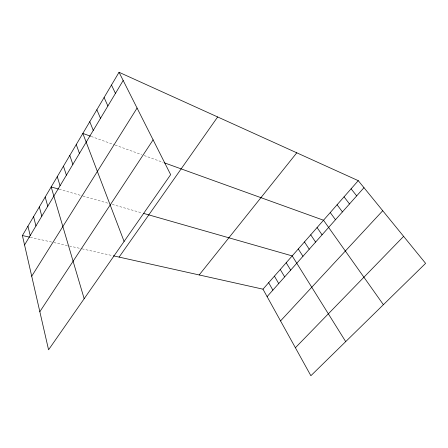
<?xml version="1.0" encoding="UTF-8"?>
<svg xmlns="http://www.w3.org/2000/svg" width="448" height="448" viewBox="0 0 448 448"><rect width="100%" height="100%" fill="white"/><g stroke="black" fill="none" stroke-linecap="round" stroke-linejoin="round"><path stroke-width="0.34" stroke-dasharray="2.24 1.68" d="M30.318 237.306L53.15 242.39M53.81 242.542L68.113 245.728M69.457 246.03L81.441 248.702M82.09 248.847L112.644 255.657M59.192 189.246L82.309 195.86M82.981 196.05L108.254 203.28M112.202 204.411L142.302 213.024M91.185 136.433L114.548 144.861M115.192 145.09L141.702 154.65M144.194 155.551L163.229 162.417"/><path stroke-width="0.67" d="M119.034 72.274L170.654 174.653L48.563 349.787L22.4 235.536L119.034 72.274L358.254 180.662L425.6 263.362L310.873 375.726L262.982 289.178L113.294 255.802M24.556 244.961L123.178 80.5M31.718 276.226L137.077 108.058M39.844 311.696L153.11 139.854M119.118 257.102L217.661 116.962M199.186 274.954L296.783 152.807M262.982 289.178L358.254 180.662M267.103 296.626L363.978 187.684M280.543 320.919L382.732 210.722M295.389 347.743L403.62 236.37M22.4 235.536L29.663 237.154M58.526 189.05L51.162 186.945L84.168 298.715M143.601 213.394L292.191 255.909L345.699 341.611M90.541 136.198L82.841 133.42L124.096 241.438M164.483 162.87L323.518 220.231L383.393 304.702M351.098 188.821L356.686 195.882M344.042 196.851L349.507 203.952M337.098 204.764L342.44 211.904M330.254 212.554L335.479 219.727M317.072 227.573L322.073 234.808M310.716 234.808L315.61 242.077M304.455 241.942L309.243 249.234M298.278 248.976L302.966 256.295M286.188 262.746L290.674 270.116M280.263 269.494L284.659 276.881M274.428 276.147L278.723 283.556M268.666 282.705L272.871 290.136M111.479 85.042L115.455 93.386M104.087 97.524L107.895 105.986M96.852 109.749L100.503 118.317M89.774 121.71L93.268 130.379M76.25 144.558L79.458 153.406M69.793 155.473L72.867 164.405M63.459 166.169L66.405 175.179M57.249 176.658L60.071 185.741M45.186 197.036L47.774 206.248M39.329 206.937L41.804 216.205M33.578 216.647L35.946 225.971M27.938 226.178L30.195 235.558"/></g></svg>
